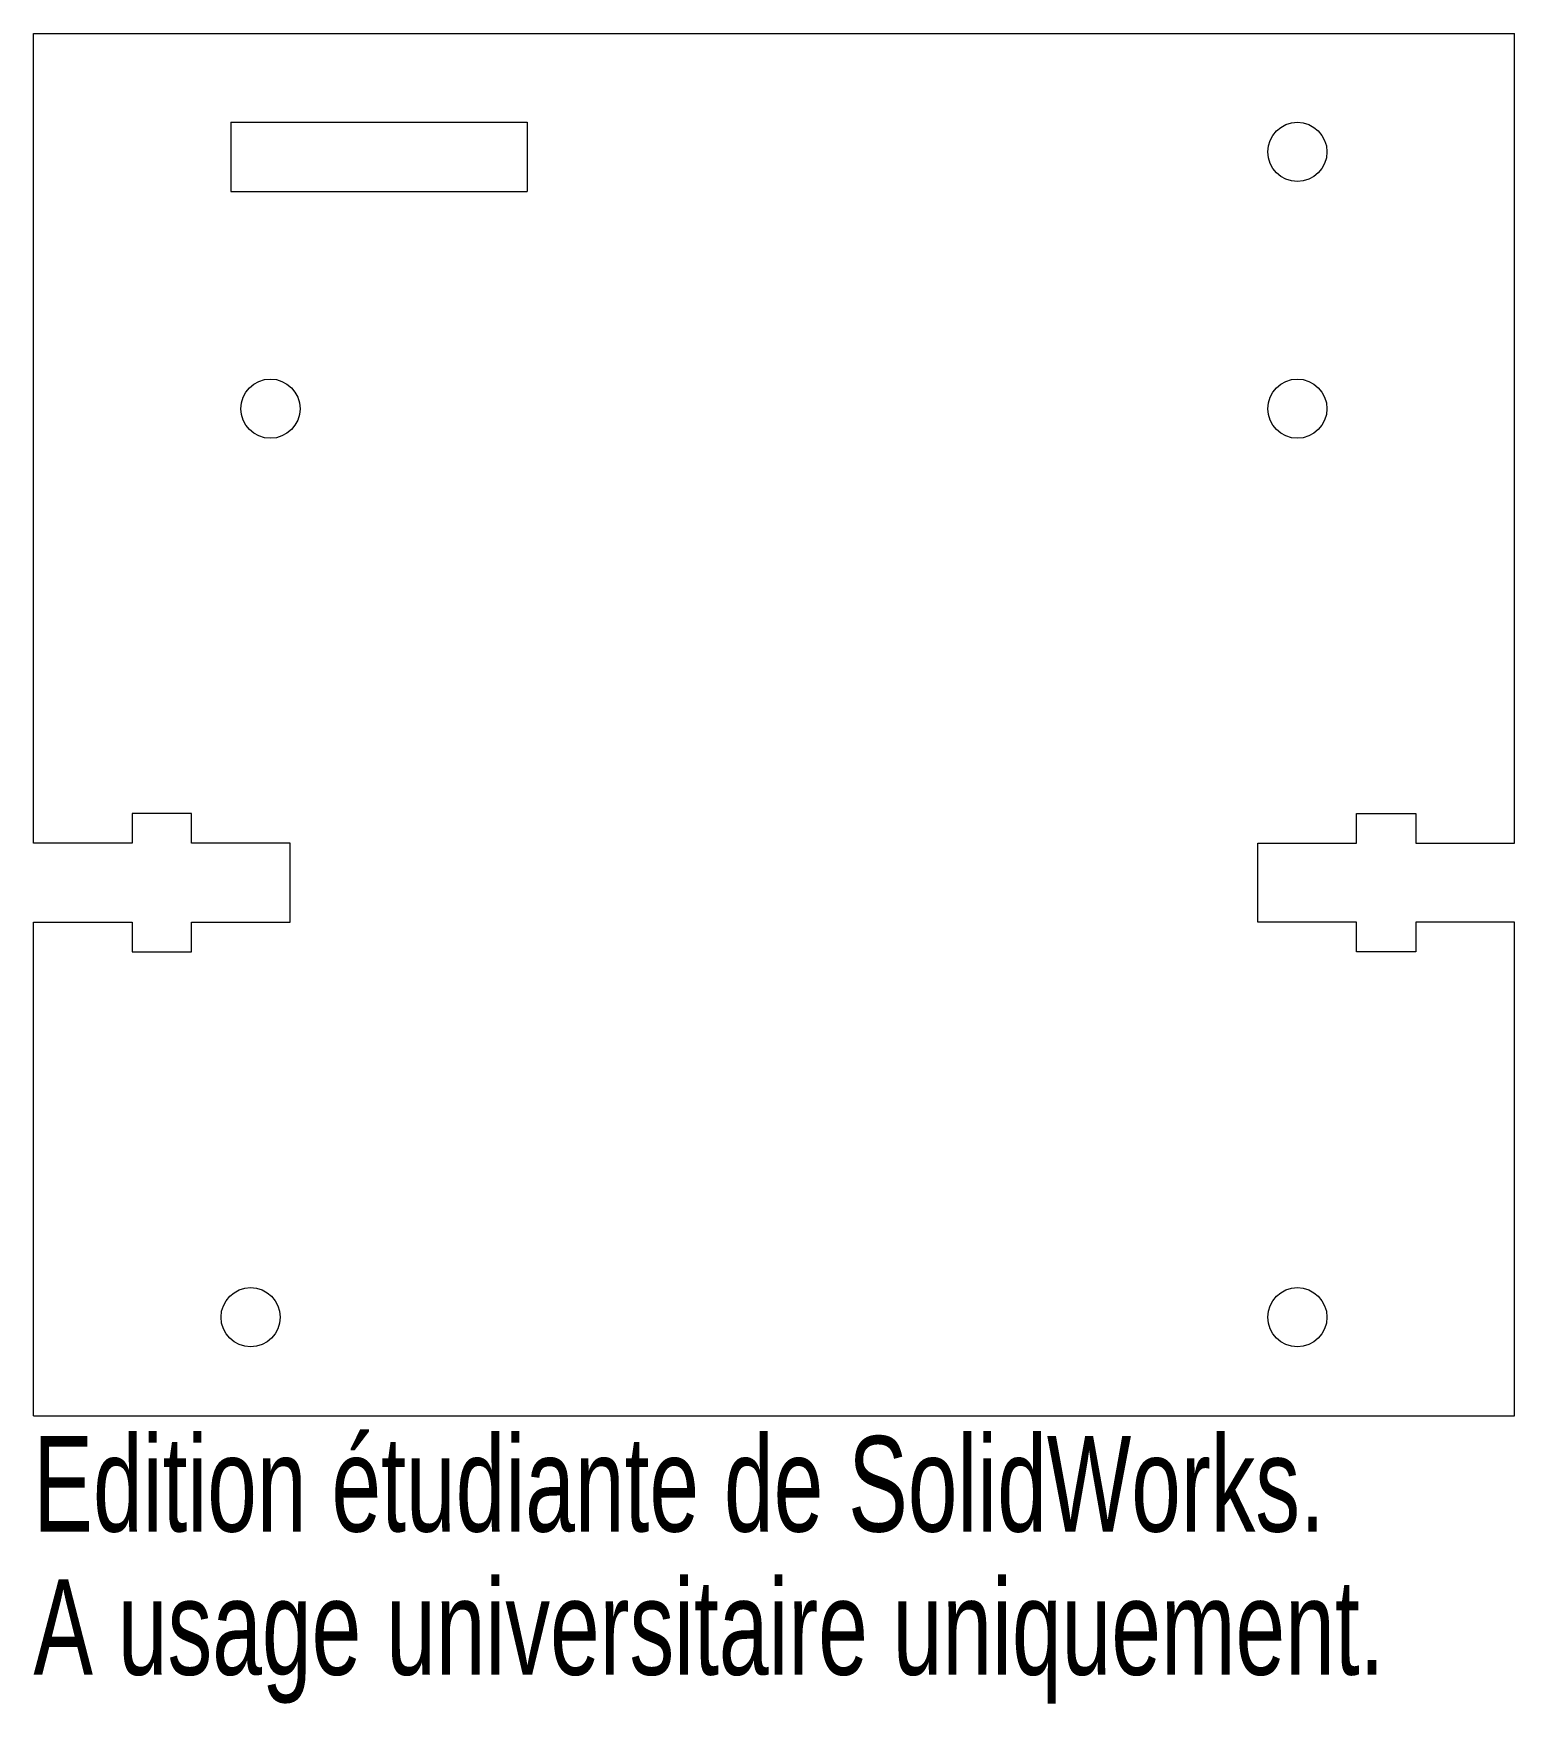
# Model space of a CAD drawing. Header units: millimetres. Extents: x -37.5 to 37.5, y -61.3 to 23.2.
import ezdxf

# ---------------------------------------------------------------- set-up
doc = ezdxf.new("R2010")
doc.units = ezdxf.units.MM
doc.styles.add('SLDTEXTSTYLE0', font='TXT', dxfattribs={"width": 0.7})

msp = doc.modelspace()

# ---------------------------------------------------------------- linework, layer by layer
at = {"color": 7, "linetype": 'Continuous', "lineweight": 15}
for p, q in [((-37.5, -17.775), (-37.5, 23.225)), ((-37.5, 23.225), (37.5, 23.225)), ((37.5, -17.775), (37.5, 23.225)), ((-27.5, 18.725), (-27.5, 15.225)), ((-27.5, 18.725), (-12.5, 18.725)), ((-12.5, 18.725), (-12.5, 15.225)), ((-27.5, 15.225), (-12.5, 15.225)), ((-29.5, -16.275), (-32.5, -16.275)), ((-32.5, -16.275), (-32.5, -17.775)), ((-29.5, -17.775), (-29.5, -16.275)), ((29.5, -16.275), (32.5, -16.275)), ((29.5, -17.775), (29.5, -16.275)), ((32.5, -16.275), (32.5, -17.775)), ((-32.5, -17.775), (-37.5, -17.775)), ((-24.5, -17.775), (-29.5, -17.775)), ((-24.5, -21.775), (-24.5, -17.775)), ((24.5, -17.775), (29.5, -17.775)), ((24.5, -21.775), (24.5, -17.775)), ((32.5, -17.775), (37.5, -17.775)), ((-37.5, -46.775), (-37.5, -21.775)), ((-37.5, -21.775), (-32.5, -21.775)), ((-32.5, -21.775), (-32.5, -23.275)), ((-29.5, -23.275), (-29.5, -21.775)), ((-29.5, -21.775), (-24.5, -21.775)), ((29.5, -21.775), (24.5, -21.775)), ((29.5, -23.275), (29.5, -21.775)), ((32.5, -21.775), (32.5, -23.275)), ((37.5, -21.775), (32.5, -21.775)), ((37.5, -46.775), (37.5, -21.775)), ((-32.5, -23.275), (-29.5, -23.275)), ((32.5, -23.275), (29.5, -23.275)), ((-37.5, -46.775), (37.5, -46.775))]:
    msp.add_line(p, q, dxfattribs=at)
for centre in [(26.5, 17.225), (-25.5, 4.225), (26.5, 4.225), (-26.5, -41.775), (26.5, -41.775)]:
    msp.add_circle(centre, 1.5, dxfattribs=at)

# ---------------------------------------------------------------- texts
at = {"color": 7, "linetype": 'Continuous', "char_height": 4.83362, "attachment_point": 1, "style": 'SLDTEXTSTYLE0'}
for s, insert in [('Edition étudiante de SolidWorks.', (-37.5, -47.794)), ('A usage universitaire uniquement.', (-37.5, -55.045))]:
    msp.add_mtext(s, dxfattribs=dict(at, insert=insert))

doc.saveas('drawing.dxf')
